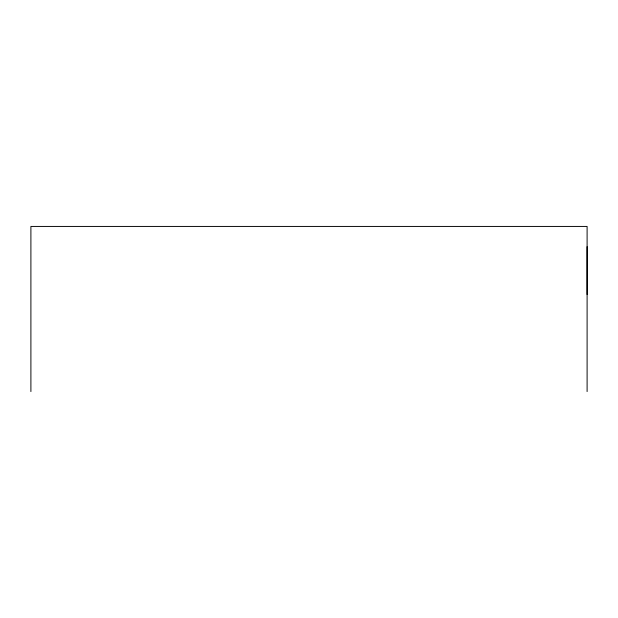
<?xml version="1.0" encoding="UTF-8"?>
<svg xmlns="http://www.w3.org/2000/svg" width="618" height="618" viewBox="0 0 618 618"><rect width="100%" height="100%" fill="white"/><g stroke="black" fill="none" stroke-linecap="round" stroke-linejoin="round"><path stroke-width="0.93" d="M587.1 294.492L587.1 246.682M587.1 391.565L587.1 226.435L30.9 226.435L30.9 391.565"/></g></svg>
